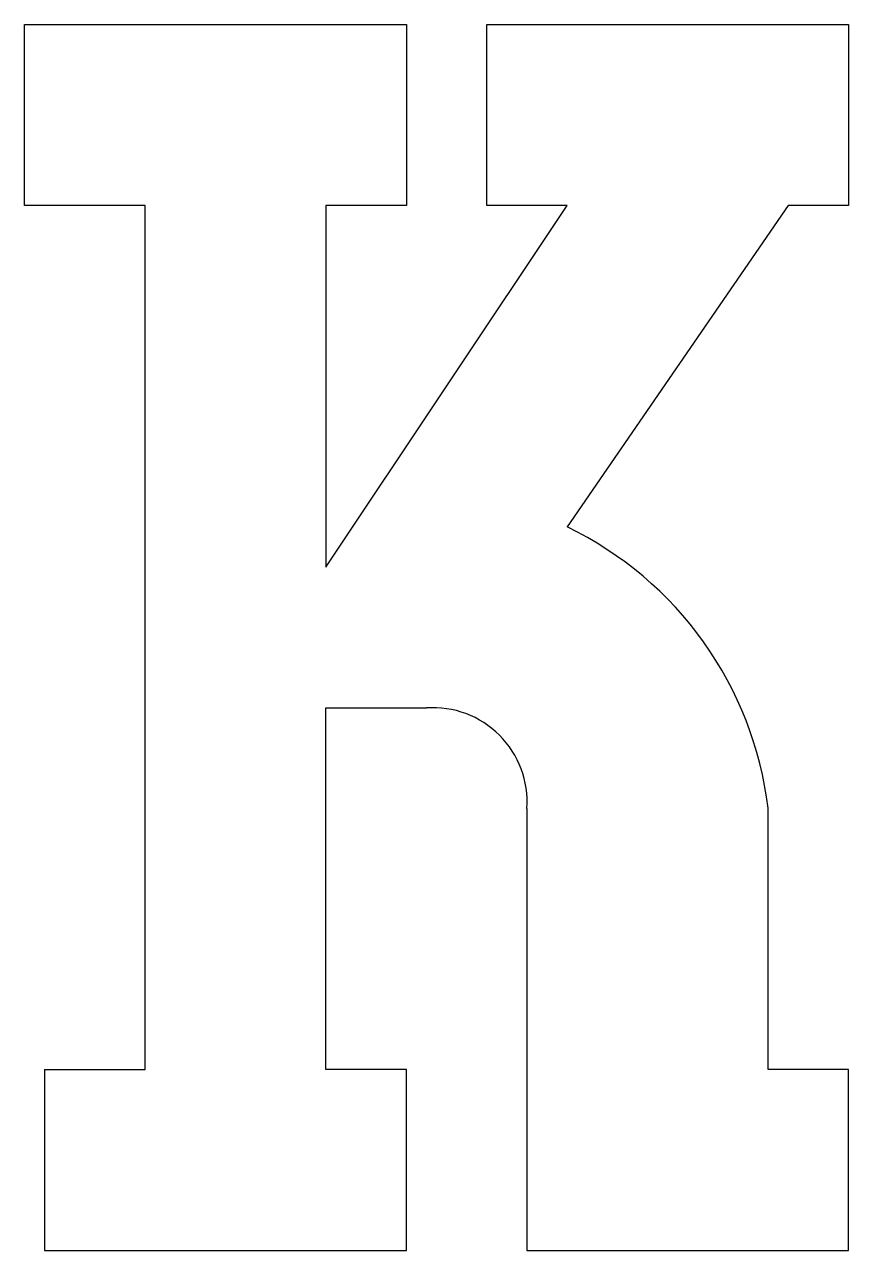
# Model space of a CAD drawing. Header units: inches. Extents: x -0.3 to 13.3, y 0 to 20.3.
import ezdxf

# ---------------------------------------------------------------- set-up
doc = ezdxf.new("R2010")
doc.units = ezdxf.units.IN
doc.header["$MEASUREMENT"] = 0
doc.layers.add('LETTERE', color=7, linetype='Continuous')

msp = doc.modelspace()

# ---------------------------------------------------------------- linework, layer by layer
at = {"layer": 'LETTERE', "color": 1}
msp.add_lwpolyline([(0, 3), (1.667, 3), (1.667, 17.333), (-0.333, 17.333), (-0.333, 20.333), (6, 20.333), (6, 17.333), (4.667, 17.333), (4.667, 11.333), (8.667, 17.333), (7.333, 17.333), (7.333, 20.333), (13.333, 20.333), (13.333, 17.333), (12.333, 17.333), (8.667, 12, 1.149223)], format="xyb", dxfattribs=at)
for points in [[(0, 3), (0, 0), (6, 0), (6, 3), (4.667, 3), (4.667, 9), (6.333, 9)], [(8, 7.333), (8, 0), (13.333, 0), (13.333, 3), (12, 3), (12, 7.333)]]:
    msp.add_lwpolyline(points, dxfattribs=at)
for centre, radius, start, end in [((6.068, 6.62), 5.975, 6.8566, 64.2187), ((6.439, 7.439), 1.564, 356.1121, 93.8879)]:
    msp.add_arc(centre, radius, start, end, dxfattribs=at)

doc.saveas('drawing.dxf')
